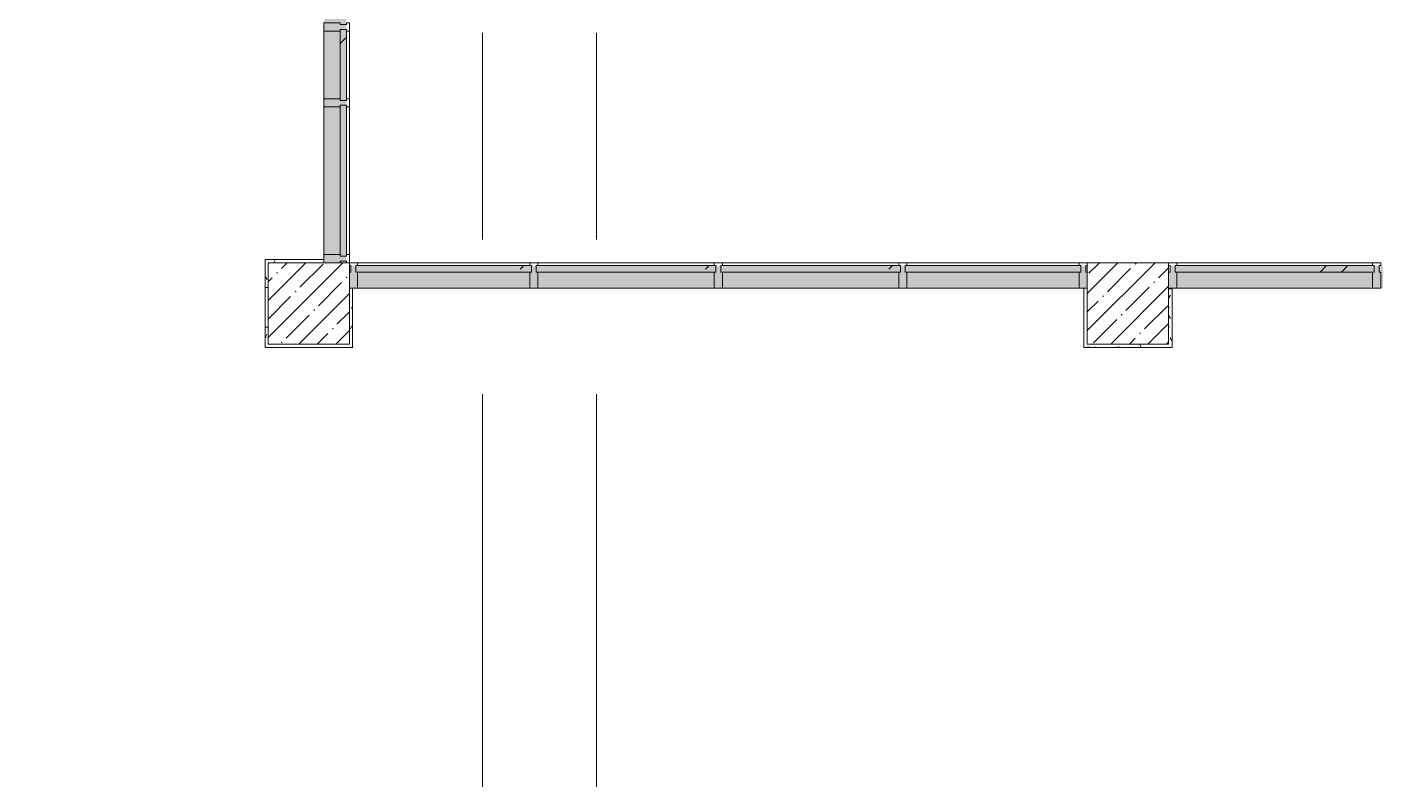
# Model space of a CAD drawing. Header units: millimetres. Extents: x -625 to 415037, y -3642 to 102118.
# Drawn here: x 361284 to 369577, y 87016 to 91640 of the extents above; entities that cross this region are included whole.
import ezdxf

# ---------------------------------------------------------------- set-up
doc = ezdxf.new("R2010")
doc.units = ezdxf.units.MM
doc.linetypes.add('Осевая', pattern=[6350, 1270, -952.5, 3175, -952.5])
for name, color, linetype, lineweight in [('0) Стена 3.93м', 3, 'Continuous', 60), ('A-GLAZ-CURT', 7, 'Continuous', 9), ('A-GLAZ-CURT-1', 7, 'Continuous', 5), ('A-GLAZ-CURT-2', 7, 'Continuous', 20), ('A-GLAZ-CWMG', 7, 'Continuous', 9), ('A-GLAZ-CWMG-1', 7, 'Continuous', 20), ('I-WALL', 7, 'Continuous', 5), ('S-COLS', 7, 'Continuous', 9), ('S-COLS-1', 7, 'Continuous', 5), ('Оси-2', 7, 'Осевая', 9)]:
    doc.layers.add(name, color=color, linetype=linetype, lineweight=lineweight)
doc.layers.add('A-AREA-PATT-3', color=7, linetype='Continuous', lineweight=5, true_color=0xe6fae8, transparency=1)
doc.layers.add('A-WALL-1', color=9, linetype='Continuous', lineweight=5, true_color=0x808080)
doc.layers.add('A-WALL-FNSH-1', color=9, linetype='Continuous', lineweight=5, true_color=0x808080)
pattern_1 = [(0, (289227.4, 0), (243.84, 60.96), [20.117, -162.763, 20.117, -162.763, -975.36]), (0, (289227.4, 0), (243.84, 60.96), [-365.76, 20.117, -345.643, 20.117, -162.763, -426.72]), (0, (289227.4, 0), (243.84, 60.96), [-914.4, 20.117, -101.803, 20.117, -284.683]), (120, (289318.84, 30.48), (-174.71291, 180.691634), [20.117, -162.763, 20.117, -162.763, -975.36]), (120, (289318.84, 30.48), (-174.71291, 180.691634), [-365.76, 20.117, -345.643, 20.117, -162.763, -426.72]), (120, (289318.84, 30.48), (-174.71291, 180.691634), [-914.4, 20.117, -101.803, 20.117, -284.683]), (240, (289349.32, 152.4), (-69.12709, -241.651634), [20.117, -162.763, 20.117, -162.763, -975.36]), (240, (289349.32, 152.4), (-69.12709, -241.651634), [-365.76, 20.117, -345.643, 20.117, -162.763, -426.72]), (240, (289349.32, 152.4), (-69.12709, -241.651634), [-914.4, 20.117, -101.803, 20.117, -284.683])]

# ---------------------------------------------------------------- blocks, each defined once
blk = doc.blocks.new('BSC_Колонна _Прямоугольная - 500х500-V564-Объем проектирования 3 этажа')
at = {"layer": 'S-COLS-1'}
h = blk.add_hatch(dxfattribs=at)
h.set_pattern_fill('FP_110', color=256, style=0, pattern_type=2)
h.set_pattern_definition([(45, (-73790, -15400), (-114.04925, 114.04925), []), (45, (-73675.95, -15400), (-114.04925, 114.04925), [201.613, -40.323, 6.706, -33.617])])
h.paths.add_polyline_path([(-212.5, -250), (250, -250), (250, 250), (-250, 250), (-250, -250)])
for p, q in [((250, 250), (-250, 250)), ((-250, 250), (-250, -250)), ((250, -250), (250, 250)), ((-250, -250), (250, -250))]:
    blk.add_line(p, q, dxfattribs=at)
blk = doc.blocks.new('BSC_Колонна _Прямоугольная - 500х500-V565-Объем проектирования 3 этажа')
at = {"layer": 'S-COLS-1'}
h = blk.add_hatch(dxfattribs=at)
h.set_pattern_fill('FP_111', color=256, style=0, pattern_type=2)
h.set_pattern_definition([(45, (-78830, -15400), (-114.04925, 114.04925), []), (45, (-78715.95, -15400), (-114.04925, 114.04925), [201.613, -40.323, 6.706, -33.617])])
h.paths.add_polyline_path([(250, -250), (250, 250), (-250, 250), (-250, -250), (208, -250)])
for p, q in [((250, 250), (-250, 250)), ((-250, 250), (-250, -250)), ((250, -250), (250, 250)), ((-250, -250), (250, -250))]:
    blk.add_line(p, q, dxfattribs=at)
blk = doc.blocks.new('Прямоугольный импост - Импост структурный с накладкой - 160мм Темный-31239202-Объем проектирования 3 этажа')
at = {"layer": 'A-GLAZ-CWMG-1'}
for p, q in [((-50, 40), (-50, 140)), ((-50, 140), (0, 140)), ((-40, 40), (-50, 40)), ((-50, -17), (-50, 0)), ((-50, 0), (-40, 0)), ((-40, 0), (-40, 40)), ((-10, 40), (-10, 0)), ((0, 40), (-10, 40)), ((-10, 0), (0, 0)), ((0, -17), (-50, -17))]:
    blk.add_line(p, q, dxfattribs=at)
blk = doc.blocks.new('Системная панель - Стекло - 40мм-30335137-Объем проектирования 3 этажа')
at = {"layer": 'A-GLAZ-CURT-1'}
h = blk.add_hatch(dxfattribs=at)
h.set_pattern_fill('FP_223', color=256, style=0, pattern_type=2)
h.set_pattern_definition([(45, (-74820, -15433), (-565.6854, 565.6854), [400, -1200]), (45, (-75220, -15633), (-565.6854, 565.6854), [1200, -400]), (45, (-74420, -15833), (-565.6854, 565.6854), [400, -1200])])
h.paths.add_polyline_path([(-531.8, -40), (540, -37.7), (540, 0), (-540, 0), (-540, -40), (-534.9, -40)])
at = {"layer": 'A-GLAZ-CURT-2'}
for p, q in [((540, 0), (-540, 0)), ((-540, 0), (-540, -40)), ((540, -40), (540, 0)), ((-540, -40), (540, -40))]:
    blk.add_line(p, q, dxfattribs=at)
blk = doc.blocks.new('Прямоугольный импост - Импост структурный с накладкой - 160мм-23562329-Объем проектирования 3 этажа')
at = {"layer": 'A-GLAZ-CWMG'}
for p, q in [((75150, 15650), (74090, 15650)), ((75150, 15493), (74090, 15493))]:
    blk.add_line(p, q, dxfattribs=at)
blk = doc.blocks.new('Прямоугольный импост - Импост структурный с накладкой - 160мм-30335138-Объем проектирования 3 этажа')
at = {"layer": 'A-GLAZ-CWMG-1'}
for p, q in [((-50, 40), (-50, 140)), ((-50, 140), (0, 140)), ((-40, 40), (-50, 40)), ((-50, -17), (-50, 0)), ((-50, 0), (-40, 0)), ((-40, 0), (-40, 40)), ((-10, 40), (-10, 0)), ((0, 40), (-10, 40)), ((-10, 0), (0, 0)), ((0, -17), (-50, -17))]:
    blk.add_line(p, q, dxfattribs=at)
blk = doc.blocks.new('Прямоугольный импост - Импост структурный с накладкой - 160мм-30335139-Объем проектирования 3 этажа')
at = {"layer": 'A-GLAZ-CWMG-1'}
for p, q in [((0, 140), (-50, 140)), ((-50, 140), (-50, 40)), ((-50, 40), (-40, 40)), ((-40, 0), (-50, 0)), ((-50, 0), (-50, -17)), ((-40, 40), (-40, 0)), ((-10, 0), (-10, 40)), ((-10, 40), (0, 40)), ((0, 0), (-10, 0)), ((-50, -17), (0, -17))]:
    blk.add_line(p, q, dxfattribs=at)
blk = doc.blocks.new('Системная панель - Стекло - 40мм-30335140-Объем проектирования 3 этажа')
at = {"layer": 'A-GLAZ-CURT-1'}
h = blk.add_hatch(dxfattribs=at)
h.set_pattern_fill('FP_224', color=256, style=0, pattern_type=2)
h.set_pattern_definition([(45, (-77077.5, -15433), (-565.6854, 565.6854), [400, -1200]), (45, (-77477.5, -15633), (-565.6854, 565.6854), [1200, -400]), (45, (-76677.5, -15833), (-565.6854, 565.6854), [400, -1200])])
h.paths.add_polyline_path([(-552.5, -40), (552.5, -40), (552.5, 0), (-552.5, 0)])
at = {"layer": 'A-GLAZ-CURT-2'}
for p, q in [((552.5, 0), (-552.5, 0)), ((-552.5, 0), (-552.5, -40)), ((552.5, -40), (552.5, 0)), ((-552.5, -40), (552.5, -40))]:
    blk.add_line(p, q, dxfattribs=at)
blk = doc.blocks.new('Прямоугольный импост - Импост структурный с накладкой - 160мм-23562331-Объем проектирования 3 этажа')
at = {"layer": 'A-GLAZ-CWMG'}
for p, q in [((77420, 15650), (76335, 15650)), ((77420, 15493), (76335, 15493))]:
    blk.add_line(p, q, dxfattribs=at)
blk = doc.blocks.new('Прямоугольный импост - Импост структурный с накладкой - 160мм-30335135-Объем проектирования 3 этажа')
at = {"layer": 'A-GLAZ-CWMG-1'}
for p, q in [((-25, 40), (-25, 140)), ((-25, 140), (25, 140)), ((25, 140), (25, 40)), ((-15, 40), (-25, 40)), ((-25, -17), (-25, 0)), ((-25, 0), (-15, 0)), ((-15, 0), (-15, 40)), ((15, 40), (15, 0)), ((25, 40), (15, 40)), ((15, 0), (25, 0)), ((25, 0), (25, -17)), ((25, -17), (-25, -17))]:
    blk.add_line(p, q, dxfattribs=at)
blk = doc.blocks.new('Системная панель - Стекло - 40мм-30335156-Объем проектирования 3 этажа')
at = {"layer": 'A-GLAZ-CURT-1'}
h = blk.add_hatch(dxfattribs=at)
h.set_pattern_fill('FP_225', color=256, style=0, pattern_type=2)
h.set_pattern_definition([(45, (-79932.5, -15433), (-565.6854, 565.6854), [400, -1200]), (45, (-80332.5, -15633), (-565.6854, 565.6854), [1200, -400]), (45, (-79532.5, -15833), (-565.6854, 565.6854), [400, -1200])])
h.paths.add_polyline_path([(602.5, -40), (612.5, -40), (612.5, 0), (-612.5, -1.1), (-612.5, -40), (393.3, -40)])
at = {"layer": 'A-GLAZ-CURT-2'}
for p, q in [((612.5, 0), (-612.5, 0)), ((-612.5, 0), (-612.5, -40)), ((-612.5, -40), (612.5, -40)), ((612.5, -40), (612.5, 0))]:
    blk.add_line(p, q, dxfattribs=at)
blk = doc.blocks.new('Прямоугольный импост - Импост структурный с накладкой - 160мм-23562106-Объем проектирования 3 этажа')
at = {"layer": 'A-GLAZ-CWMG'}
for p, q in [((80335, 15650), (79130, 15650)), ((80335, 15493), (79130, 15493))]:
    blk.add_line(p, q, dxfattribs=at)
blk = doc.blocks.new('Прямоугольный импост - Импост структурный с накладкой - 160мм-V600-Объем проектирования 3 этажа')
at = {"layer": 'A-GLAZ-CWMG-1'}
for p, q in [((0, 140), (-50, 140)), ((-50, 140), (-50, 40)), ((-50, 40), (-40, 40)), ((-40, 0), (-50, 0)), ((-50, 0), (-50, -17)), ((-40, 40), (-40, 0)), ((-10, 0), (-10, 40)), ((-10, 40), (0, 40)), ((0, 0), (-10, 0)), ((-50, -17), (0, -17))]:
    blk.add_line(p, q, dxfattribs=at)
blk = doc.blocks.new('Прямоугольный импост - Импост структурный с накладкой - 160мм-30335136-Объем проектирования 3 этажа')
at = {"layer": 'A-GLAZ-CWMG-1'}
for p, q in [((-25, 40), (-25, 140)), ((-25, 140), (25, 140)), ((25, 140), (25, 40)), ((-15, 40), (-25, 40)), ((-25, -17), (-25, 0)), ((-25, 0), (-15, 0)), ((-15, 0), (-15, 40)), ((15, 40), (15, 0)), ((25, 40), (15, 40)), ((15, 0), (25, 0)), ((25, 0), (25, -17)), ((25, -17), (-25, -17))]:
    blk.add_line(p, q, dxfattribs=at)
blk = doc.blocks.new('Системная панель - Стекло - 40мм-V641-Объем проектирования 3 этажа')
at = {"layer": 'A-GLAZ-CURT-1'}
h = blk.add_hatch(dxfattribs=at)
h.set_pattern_fill('FP_232', color=256, style=0, pattern_type=2)
h.set_pattern_definition([(45, (-75942.5, -15433), (-565.6854, 565.6854), [400, -1200]), (45, (-76342.5, -15633), (-565.6854, 565.6854), [1200, -400]), (45, (-75542.5, -15833), (-565.6854, 565.6854), [400, -1200])])
h.paths.add_polyline_path([(-535.4, -40), (552.5, -40), (552.5, 0), (-552.5, 0), (-552.5, -40), (-542.5, -40)])
at = {"layer": 'A-GLAZ-CURT-2'}
for p, q in [((552.5, 0), (-552.5, 0)), ((-552.5, 0), (-552.5, -40)), ((552.5, -40), (552.5, 0)), ((-552.5, -40), (552.5, -40))]:
    blk.add_line(p, q, dxfattribs=at)
blk = doc.blocks.new('Прямоугольный импост - Импост структурный с накладкой - 160мм-23562332-Объем проектирования 3 этажа')
at = {"layer": 'A-GLAZ-CWMG'}
for p, q in [((76285, 15650), (75200, 15650)), ((76285, 15493), (75200, 15493))]:
    blk.add_line(p, q, dxfattribs=at)
blk = doc.blocks.new('Системная панель - Стекло - 40мм-V642-Объем проектирования 3 этажа')
at = {"layer": 'A-GLAZ-CURT-2'}
for p, q in [((540, 0), (-540, 0)), ((-540, 0), (-540, -40)), ((540, -40), (540, 0)), ((-540, -40), (540, -40))]:
    blk.add_line(p, q, dxfattribs=at)
blk = doc.blocks.new('Прямоугольный импост - Импост структурный с накладкой - 160мм-23562335-Объем проектирования 3 этажа')
at = {"layer": 'A-GLAZ-CWMG'}
for p, q in [((78530, 15650), (77470, 15650)), ((78530, 15493), (77470, 15493))]:
    blk.add_line(p, q, dxfattribs=at)
blk = doc.blocks.new('Системная панель - Стекло - 40мм-23562590-Объем проектирования 3 этажа')
at = {"layer": 'A-GLAZ-CURT-2'}
for p, q in [((464.2, 0), (-464.2, 0)), ((-464.2, 0), (-464.2, -40)), ((464.2, -40), (464.2, 0)), ((-464.2, -40), (464.2, -40))]:
    blk.add_line(p, q, dxfattribs=at)
blk = doc.blocks.new('Прямоугольный импост - Импост структурный с накладкой - 160мм Темный-31239176-Объем проектирования 3 этажа')
at = {"layer": 'A-GLAZ-CWMG'}
for p, q in [((73883, 17641.7), (73883, 18550)), ((74040, 17641.7), (74040, 18550))]:
    blk.add_line(p, q, dxfattribs=at)
blk = doc.blocks.new('Прямоугольный импост - Импост структурный с накладкой - 160мм Темный-31239180-Объем проектирования 3 этажа')
at = {"layer": 'A-GLAZ-CWMG-1'}
for p, q in [((-25, 40), (-25, 140)), ((-25, 140), (25, 140)), ((25, 140), (25, 40)), ((-15, 40), (-25, 40)), ((-25, -17), (-25, 0)), ((-25, 0), (-15, 0)), ((-15, 0), (-15, 40)), ((15, 40), (15, 0)), ((25, 40), (15, 40)), ((15, 0), (25, 0)), ((25, 0), (25, -17)), ((25, -17), (-25, -17))]:
    blk.add_line(p, q, dxfattribs=at)
blk = doc.blocks.new('Системная панель - Стекло - 40мм-24234995-Объем проектирования 3 этажа')
at = {"layer": 'A-GLAZ-CURT-1'}
h = blk.add_hatch(dxfattribs=at)
h.set_pattern_fill('FP_233', color=256, style=0, pattern_type=2)
h.set_pattern_definition([(135, (16666.7, -74223), (-565.6854, -565.6854), [400, -1200]), (135, (16866.7, -74623), (-565.6854, -565.6854), [1200, -400]), (135, (17066.7, -73823), (-565.6854, -565.6854), [400, -1200])])
h.paths.add_polyline_path([(218.3, 0), (-218.3, 0), (-218.3, -40), (218.3, -40)])
at = {"layer": 'A-GLAZ-CURT-2'}
for p, q in [((218.3, 0), (-218.3, 0)), ((-218.3, 0), (-218.3, -40)), ((218.3, -40), (218.3, 0)), ((-218.3, -40), (218.3, -40))]:
    blk.add_line(p, q, dxfattribs=at)
blk = doc.blocks.new('Прямоугольный импост - Импост структурный с накладкой - 160мм Темный-31239183-Объем проектирования 3 этажа')
at = {"layer": 'A-GLAZ-CWMG'}
for p, q in [((73883, 16658.3), (73883, 17075)), ((74040, 16658.3), (74040, 17075))]:
    blk.add_line(p, q, dxfattribs=at)
blk = doc.blocks.new('3floor')
at = {"layer": 'A-AREA-PATT-3'}
h = blk.add_hatch(color=256, dxfattribs=at)
h.paths.add_polyline_path([(357897.9, 11800), (358061.4, 11800), (358061.4, 11820), (358021.4, 11820), (358021.4, 11840), (358031.4, 11840), (358031.4, 11940), (357971.4, 11940), (357971.4, 11900), (357897.9, 11900), (357897.9, 11856.7)])
h.paths.add_polyline_path([(359421.4, 11800), (359451.4, 11800), (359451.4, 11840), (359461.4, 11840), (359461.4, 11800), (359516.9, 11800), (359516.4, 11900), (359461.4, 11900), (359461.4, 11940), (359411.4, 11940), (359411.4, 11840), (359421.4, 11840), (359421.4, 11820), (359371.4, 11820), (359371.4, 11800), (359411.4, 11800)])
h.paths.add_polyline_path([(372162.4, 15493), (373427.4, 15494.4), (373427.4, 15593), (373417.4, 15593), (373417.4, 15633), (368317.4, 15632.7), (368317.4, 15593), (368307.4, 15593), (368307.4, 15493), (372132.4, 15493)])
h.paths.add_polyline_path([(365002.1, 15493), (367807.4, 15494.6), (367807.4, 15593), (367797.4, 15593), (367797.4, 15633), (363277.4, 15632.4), (363277.4, 15593), (363267.4, 15593), (363267.4, 15493), (364611.3, 15493)])
h.paths.add_polyline_path([(363210.4, 15650), (363210.4, 15660), (363250.4, 15660), (363248.5, 18590), (363210.4, 18590), (363210.4, 18600), (363112.4, 18599.2), (363110.4, 15650)])
h.paths.add_polyline_path([(369572.4, 18607), (373417.4, 18607), (373417.4, 18647), (373427.4, 18647), (373427.4, 18747), (368307.4, 18745.4), (368307.4, 18647), (368317.4, 18647), (368317.4, 18607), (369562.4, 18607)])
h.paths.add_polyline_path([(367797.4, 18607), (367797.4, 18647), (367807.4, 18647), (367807.4, 18747), (363267.4, 18747), (363267.4, 18647), (363277.4, 18647), (363278.8, 18607), (367793.4, 18607)])
h.paths.add_polyline_path([(373957.9, 19120.5), (373957.9, 19131), (373937.9, 19131), (373937.9, 19120.5)])
h.paths.add_polyline_path([(373932, 22669), (373952, 22669), (373952, 22679.5), (373932, 22679.5)])
at = {"layer": 'I-WALL'}
h = blk.add_hatch(dxfattribs=at)
h.set_pattern_fill('FP_191', color=256, style=0, pattern_type=2)
h.set_pattern_definition(pattern_1)
h.paths.add_polyline_path([(362770.4, 15650), (363110.4, 15650), (363110.4, 15670), (362750.4, 15670), (362750.4, 15650), (362767.4, 15650)])
h = blk.add_hatch(dxfattribs=at)
h.set_pattern_fill('FP_191', color=256, style=0, pattern_type=2)
h.set_pattern_definition(pattern_1)
h.paths.add_polyline_path([(362750.4, 15130), (362770.4, 15130), (362770.4, 15150), (362767.4, 15150), (362767.4, 15650), (362750.4, 15650), (362750.4, 15133)])
h = blk.add_hatch(dxfattribs=at)
h.set_pattern_fill('FP_191', color=256, style=0, pattern_type=2)
h.set_pattern_definition(pattern_1)
h.paths.add_polyline_path([(363287.4, 15150), (363287.4, 15493), (363267.4, 15493), (363267.4, 15150), (363277.4, 15150)])
h = blk.add_hatch(dxfattribs=at)
h.set_pattern_fill('FP_191', color=256, style=0, pattern_type=2)
h.set_pattern_definition(pattern_1)
h.paths.add_polyline_path([(367787.4, 15130), (367807.4, 15130), (367807.4, 15493), (367787.4, 15493), (367787.4, 15133)])
h = blk.add_hatch(dxfattribs=at)
h.set_pattern_fill('FP_191', color=256, style=0, pattern_type=2)
h.set_pattern_definition(pattern_1)
h.paths.add_polyline_path([(368307.4, 15150), (368327.4, 15150.8), (368327.4, 15490), (368307.4, 15490), (368307.4, 15402.2)])
h = blk.add_hatch(dxfattribs=at)
h.set_pattern_fill('FP_191', color=256, style=0, pattern_type=2)
h.set_pattern_definition(pattern_1)
h.paths.add_polyline_path([(368327.4, 15130), (368327.4, 15150), (367807.4, 15150), (367807.4, 15130), (368307.4, 15130)])
at = {"layer": 'A-WALL-1'}
for p, q in [((363110.4, 15650), (363110.4, 15670)), ((363287.4, 15493), (363267.4, 15493)), ((363287.4, 15130), (363287.4, 15493)), ((367807.4, 15493), (367787.4, 15493)), ((368327.4, 15490), (368307.4, 15490)), ((362750.4, 15133), (362750.4, 15130)), ((362750.4, 15130), (363287.4, 15130)), ((368327.4, 15130), (368327.4, 15130))]:
    blk.add_line(p, q, dxfattribs=at)
at = {"layer": 'A-WALL-FNSH-1'}
for p, q in [((362749.4, 15671), (362749.4, 15129)), ((363110.4, 15671), (362749.4, 15671)), ((363110.4, 15670), (363110.4, 15671)), ((363288.4, 15493), (363287.4, 15493)), ((367787.4, 15493), (367786.4, 15493)), ((367786.4, 15493), (367786.4, 15129)), ((368328.4, 15490), (368327.4, 15490)), ((368328.4, 15129), (368328.4, 15490)), ((362749.4, 15129), (363288.4, 15129)), ((363288.4, 15129), (363288.4, 15133)), ((367786.4, 15129), (368328.4, 15129))]:
    blk.add_line(p, q, dxfattribs=at)
at = {"layer": 'Оси-2'}
for p, q in [((364787.4, 3093.7), (364787.4, 22578.1)), ((364087.4, 3093.7), (364087.4, 22398.1))]:
    blk.add_line(p, q, dxfattribs=at)
at = {"layer": 'A-GLAZ-CURT', "rotation": 269.9999999999998}
for name, p in [('Системная панель - Стекло - 40мм-24234995-Объем проектирования 3 этажа', (363250.4, 16866.7)), ('Системная панель - Стекло - 40мм-23562590-Объем проектирования 3 этажа', (363250.4, 16154.2))]:
    blk.add_blockref(name, p, dxfattribs=at)
at = {"layer": 'A-GLAZ-CURT'}
for name, p in [('Системная панель - Стекло - 40мм-30335137-Объем проектирования 3 этажа', (363847.4, 15633)), ('Системная панель - Стекло - 40мм-V641-Объем проектирования 3 этажа', (364969.9, 15633)), ('Системная панель - Стекло - 40мм-30335140-Объем проектирования 3 этажа', (366104.9, 15633)), ('Системная панель - Стекло - 40мм-V642-Объем проектирования 3 этажа', (367227.4, 15633)), ('Системная панель - Стекло - 40мм-30335156-Объем проектирования 3 этажа', (368959.9, 15633))]:
    blk.add_blockref(name, p, dxfattribs=at)
at = {"layer": 'A-GLAZ-CWMG', "extrusion": (0, 0, -1)}
for name, p, rotation in [('Прямоугольный импост - Импост структурный с накладкой - 160мм Темный-31239180-Объем проектирования 3 этажа', (-363250.4, 17100), 270.0000000000002), ('Прямоугольный импост - Импост структурный с накладкой - 160мм Темный-31239180-Объем проектирования 3 этажа', (-363250.4, 16633.3), 270.0000000000002), ('Прямоугольный импост - Импост структурный с накладкой - 160мм Темный-31239202-Объем проектирования 3 этажа', (-363250.4, 15650), 270.0000000000002), ('Прямоугольный импост - Импост структурный с накладкой - 160мм-30335136-Объем проектирования 3 этажа', (-364402.4, 15633), 180), ('Прямоугольный импост - Импост структурный с накладкой - 160мм-30335135-Объем проектирования 3 этажа', (-365537.4, 15633), 180), ('Прямоугольный импост - Импост структурный с накладкой - 160мм-30335136-Объем проектирования 3 этажа', (-366672.4, 15633), 180), ('Прямоугольный импост - Импост структурный с накладкой - 160мм-30335138-Объем проектирования 3 этажа', (-367807.4, 15633), 180), ('Прямоугольный импост - Импост структурный с накладкой - 160мм-30335136-Объем проектирования 3 этажа', (-369587.4, 15633), 180)]:
    blk.add_blockref(name, p, dxfattribs=dict(at, rotation=rotation))
at = {"layer": 'A-GLAZ-CWMG'}
for name, p in [('Прямоугольный импост - Импост структурный с накладкой - 160мм Темный-31239183-Объем проектирования 3 этажа', (289227.4, 0)), ('Прямоугольный импост - Импост структурный с накладкой - 160мм Темный-31239176-Объем проектирования 3 этажа', (289227.4, -1941.7)), ('Прямоугольный импост - Импост структурный с накладкой - 160мм-23562329-Объем проектирования 3 этажа', (289227.4, 0)), ('Прямоугольный импост - Импост структурный с накладкой - 160мм-23562332-Объем проектирования 3 этажа', (289227.4, 0)), ('Прямоугольный импост - Импост структурный с накладкой - 160мм-23562331-Объем проектирования 3 этажа', (289227.4, 0)), ('Прямоугольный импост - Импост структурный с накладкой - 160мм-23562335-Объем проектирования 3 этажа', (289227.4, 0)), ('Прямоугольный импост - Импост структурный с накладкой - 160мм-23562106-Объем проектирования 3 этажа', (289227.4, 0))]:
    blk.add_blockref(name, p, dxfattribs=at)
at = {"layer": 'A-GLAZ-CWMG', "rotation": 180}
for name, p in [('Прямоугольный импост - Импост структурный с накладкой - 160мм-30335139-Объем проектирования 3 этажа', (363267.4, 15633)), ('Прямоугольный импост - Импост структурный с накладкой - 160мм-V600-Объем проектирования 3 этажа', (368307.4, 15633))]:
    blk.add_blockref(name, p, dxfattribs=at)
at = {"layer": 'S-COLS'}
for name, p in [('BSC_Колонна _Прямоугольная - 500х500-V564-Объем проектирования 3 этажа', (363017.4, 15400)), ('BSC_Колонна _Прямоугольная - 500х500-V565-Объем проектирования 3 этажа', (368057.4, 15400))]:
    blk.add_blockref(name, p, dxfattribs=at)

msp = doc.modelspace()

# ---------------------------------------------------------------- block references
at = {"layer": '0) Стена 3.93м'}
msp.add_blockref('3floor', (0, 74540.3), dxfattribs=at)

doc.saveas('drawing.dxf')
